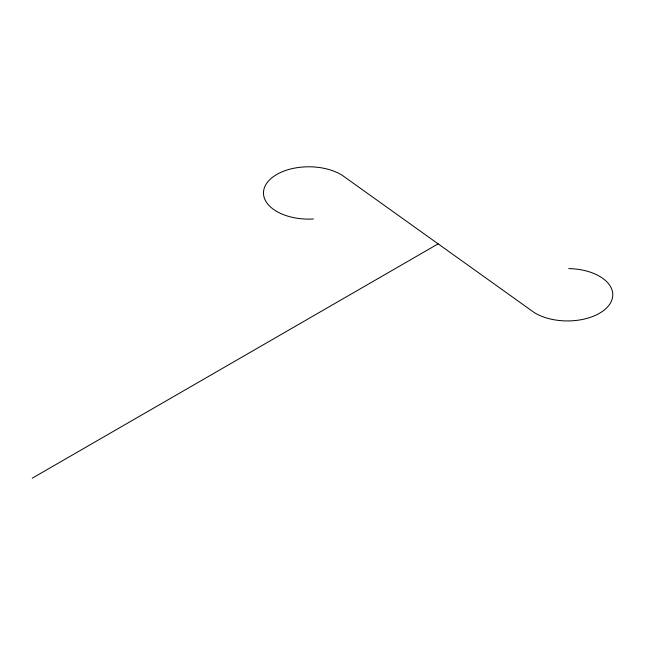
<?xml version="1.0" encoding="UTF-8"?>
<svg xmlns="http://www.w3.org/2000/svg" width="645" height="645" viewBox="0 0 645 645"><rect width="100%" height="100%" fill="white"/><g stroke="black" fill="none" stroke-linecap="round" stroke-linejoin="round"><path stroke-width="0.97" d="M32.25 478.195L438.132 243.858M568.721 268.61A45.319 26.163 0 0 1 608.743 305.553A45.319 26.163 0 0 1 534.262 312.583L341.995 175.142A45.319 26.163 0 0 0 266.385 183.752A45.319 26.163 0 0 0 313.454 218.986"/></g></svg>
